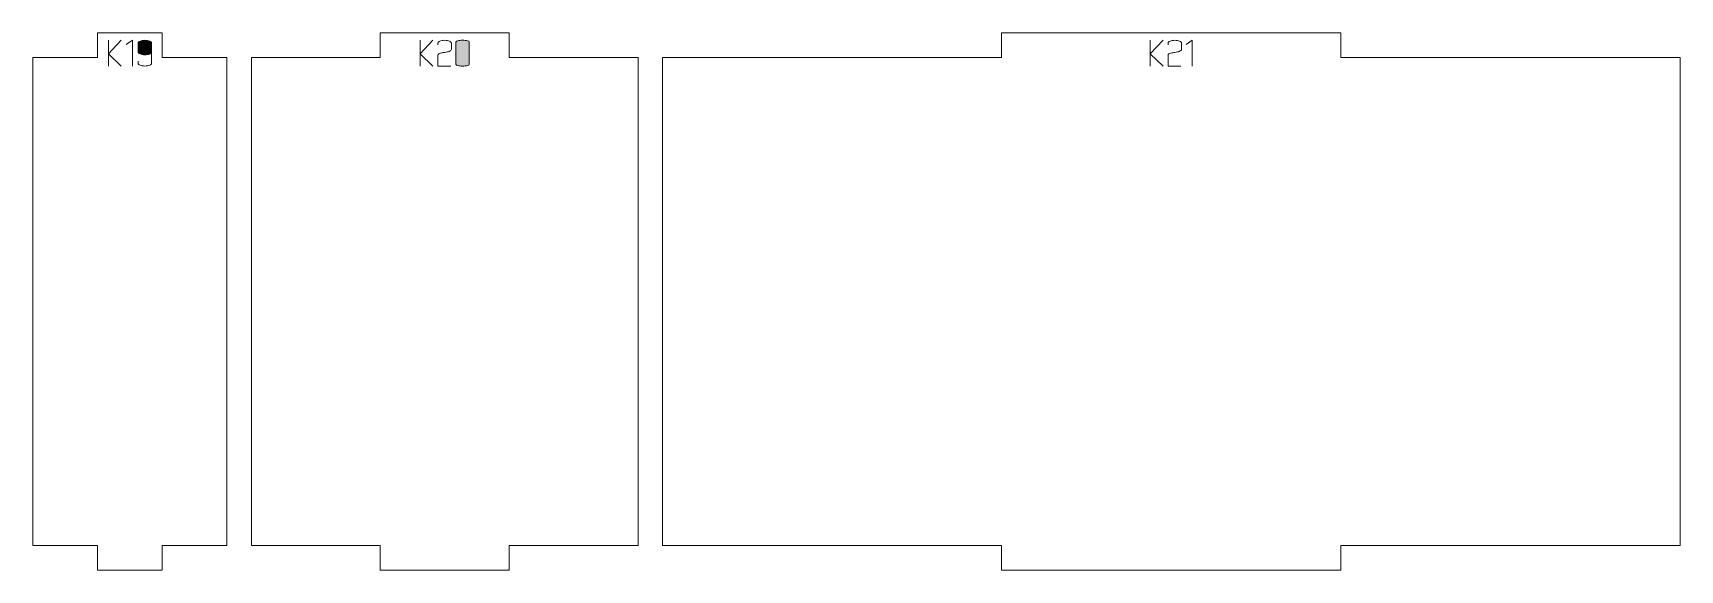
# Model space of a CAD drawing. Header units: centimetres. Extents: x -249 to 275, y -506 to 461.
# Drawn here: x -121.09 to -100.84, y -339.21 to -332.61 of the extents above; entities that cross this region are included whole.
import ezdxf

# ---------------------------------------------------------------- set-up
doc = ezdxf.new("R2010")
doc.units = ezdxf.units.CM
doc.header["$MEASUREMENT"] = 0
doc.layers.add('Capa 1', color=7, linetype='Continuous')

msp = doc.modelspace()

# ---------------------------------------------------------------- hatches: boundary and pattern name
at = {"layer": 'Capa 1', "true_color": 0x3e4095}
h = msp.add_hatch(color=175, dxfattribs=at)
edge = h.paths.add_edge_path()
edge.add_spline(control_points=[(-120.00838, -333.01508), (-120.00838, -333.01508), (-120.16706, -332.86328), (-120.16706, -332.86328), (-120.16706, -332.86328), (-120.16706, -333.01508), (-120.16706, -333.01508), (-120.16706, -333.01508), (-120.16706, -332.69864), (-120.16706, -332.69864), (-120.16706, -332.69864), (-120.16706, -332.86328), (-120.16706, -332.86328), (-120.16706, -332.86328), (-120.00838, -332.69864), (-120.00838, -332.69864), (-120.00838, -332.69864), (-120.16706, -332.86328), (-120.16706, -332.86328), (-120.16706, -332.86328), (-120.00838, -333.01508), (-120.00838, -333.01508)], knot_values=[0, 0, 0, 0, 0.14285714, 0.14285714, 0.14285714, 0.28571429, 0.28571429, 0.28571429, 0.42857143, 0.42857143, 0.42857143, 0.57142857, 0.57142857, 0.57142857, 0.71428571, 0.71428571, 0.71428571, 0.85714286, 0.85714286, 0.85714286, 1, 1, 1, 1], degree=3, periodic=1)
h = msp.add_hatch(color=175, dxfattribs=at)
edge = h.paths.add_edge_path()
edge.add_spline(control_points=[(-119.8708, -332.69818), (-119.8708, -332.69818), (-119.94693, -332.75092), (-119.94693, -332.75092), (-119.94693, -332.75092), (-119.8708, -332.69818), (-119.8708, -332.69818), (-119.8708, -332.69818), (-119.8708, -333.01508), (-119.8708, -333.01508), (-119.8708, -333.01508), (-119.8708, -332.69818), (-119.8708, -332.69818)], knot_values=[0, 0, 0, 0, 0.25, 0.25, 0.25, 0.5, 0.5, 0.5, 0.75, 0.75, 0.75, 1, 1, 1, 1], degree=3, periodic=1)
h = msp.add_hatch(color=175, dxfattribs=at)
edge = h.paths.add_edge_path()
edge.add_spline(control_points=[(-119.80017, -332.84127), (-119.80017, -332.85105), (-119.7923, -332.85938), (-119.77655, -332.86626), (-119.76081, -332.87314), (-119.74116, -332.87658), (-119.71762, -332.87658), (-119.69438, -332.87719), (-119.67482, -332.87436), (-119.65892, -332.8681), (-119.64302, -332.86183), (-119.63507, -332.85288), (-119.63507, -332.84127), (-119.63507, -332.84127), (-119.63507, -332.73395), (-119.63507, -332.73395), (-119.63507, -332.72417), (-119.64294, -332.71584), (-119.65869, -332.70896), (-119.67443, -332.70208), (-119.69408, -332.69864), (-119.71762, -332.69864), (-119.74116, -332.69864), (-119.76081, -332.70208), (-119.77655, -332.70896), (-119.7923, -332.71584), (-119.80017, -332.72417), (-119.80017, -332.73395), (-119.80017, -332.73395), (-119.80017, -332.84127), (-119.80017, -332.84127)], knot_values=[0, 0, 0, 0, 0.1, 0.1, 0.1, 0.2, 0.2, 0.2, 0.3, 0.3, 0.3, 0.4, 0.4, 0.4, 0.5, 0.5, 0.5, 0.6, 0.6, 0.6, 0.7, 0.7, 0.7, 0.8, 0.8, 0.8, 0.9, 0.9, 0.9, 1, 1, 1, 1], degree=3, periodic=1)
h = msp.add_hatch(color=175, dxfattribs=at)
edge = h.paths.add_edge_path()
edge.add_spline(control_points=[(-119.71762, -333.01508), (-119.74116, -333.01508), (-119.76081, -333.01164), (-119.77655, -333.00476), (-119.7923, -332.99788), (-119.80017, -332.98955), (-119.80017, -332.97977), (-119.80017, -332.97977), (-119.80017, -332.95454), (-119.80017, -332.95454), (-119.80017, -332.95454), (-119.80017, -332.97977), (-119.80017, -332.97977), (-119.80017, -332.98955), (-119.7923, -332.99788), (-119.77655, -333.00476), (-119.76081, -333.01164), (-119.74116, -333.01508), (-119.71762, -333.01508), (-119.69408, -333.01508), (-119.67443, -333.01164), (-119.65869, -333.00476), (-119.64294, -332.99788), (-119.63507, -332.98955), (-119.63507, -332.97977), (-119.63507, -332.97977), (-119.63507, -332.84127), (-119.63507, -332.84127), (-119.63507, -332.85288), (-119.64302, -332.86183), (-119.65892, -332.8681), (-119.67482, -332.87436), (-119.69438, -332.87719), (-119.71762, -332.87658), (-119.74116, -332.87658), (-119.76081, -332.87314), (-119.77655, -332.86626), (-119.7923, -332.85938), (-119.80017, -332.85105), (-119.80017, -332.84127), (-119.80017, -332.84127), (-119.80017, -332.73395), (-119.80017, -332.73395), (-119.80017, -332.72417), (-119.7923, -332.71584), (-119.77655, -332.70896), (-119.76081, -332.70208), (-119.74116, -332.69864), (-119.71762, -332.69864), (-119.69408, -332.69864), (-119.67443, -332.70208), (-119.65869, -332.70896), (-119.64294, -332.71584), (-119.63507, -332.72417), (-119.63507, -332.73395), (-119.63507, -332.73395), (-119.63507, -332.84127), (-119.63507, -332.84127), (-119.63507, -332.84127), (-119.63507, -332.97977), (-119.63507, -332.97977), (-119.63507, -332.98955), (-119.64294, -332.99788), (-119.65869, -333.00476), (-119.67443, -333.01164), (-119.69408, -333.01508), (-119.71762, -333.01508)], knot_values=[0, 0, 0, 0, 0.04545455, 0.04545455, 0.04545455, 0.09090909, 0.09090909, 0.09090909, 0.13636364, 0.13636364, 0.13636364, 0.18181818, 0.18181818, 0.18181818, 0.22727273, 0.22727273, 0.22727273, 0.27272727, 0.27272727, 0.27272727, 0.31818182, 0.31818182, 0.31818182, 0.36363636, 0.36363636, 0.36363636, 0.40909091, 0.40909091, 0.40909091, 0.45454545, 0.45454545, 0.45454545, 0.5, 0.5, 0.5, 0.54545455, 0.54545455, 0.54545455, 0.59090909, 0.59090909, 0.59090909, 0.63636364, 0.63636364, 0.63636364, 0.68181818, 0.68181818, 0.68181818, 0.72727273, 0.72727273, 0.72727273, 0.77272727, 0.77272727, 0.77272727, 0.81818182, 0.81818182, 0.81818182, 0.86363636, 0.86363636, 0.86363636, 0.90909091, 0.90909091, 0.90909091, 0.95454545, 0.95454545, 0.95454545, 1, 1, 1, 1], degree=3, periodic=1)
h = msp.add_hatch(color=175, dxfattribs=at)
edge = h.paths.add_edge_path()
edge.add_spline(control_points=[(-116.17435, -333.01508), (-116.17435, -333.01508), (-116.33303, -332.86328), (-116.33303, -332.86328), (-116.33303, -332.86328), (-116.33303, -333.01508), (-116.33303, -333.01508), (-116.33303, -333.01508), (-116.33303, -332.69864), (-116.33303, -332.69864), (-116.33303, -332.69864), (-116.33303, -332.86328), (-116.33303, -332.86328), (-116.33303, -332.86328), (-116.17435, -332.69864), (-116.17435, -332.69864), (-116.17435, -332.69864), (-116.33303, -332.86328), (-116.33303, -332.86328), (-116.33303, -332.86328), (-116.17435, -333.01508), (-116.17435, -333.01508)], knot_values=[0, 0, 0, 0, 0.14285714, 0.14285714, 0.14285714, 0.28571429, 0.28571429, 0.28571429, 0.42857143, 0.42857143, 0.42857143, 0.57142857, 0.57142857, 0.57142857, 0.71428571, 0.71428571, 0.71428571, 0.85714286, 0.85714286, 0.85714286, 1, 1, 1, 1], degree=3, periodic=1)
h = msp.add_hatch(color=175, dxfattribs=at)
edge = h.paths.add_edge_path()
edge.add_spline(control_points=[(-116.11336, -333.01508), (-116.11336, -333.01508), (-116.11336, -332.88254), (-116.11336, -332.88254), (-116.11244, -332.87062), (-116.10159, -332.86145), (-116.0808, -332.85503), (-116.07224, -332.85441), (-116.06406, -332.85342), (-116.05626, -332.85204), (-116.04847, -332.85067), (-116.04059, -332.84922), (-116.03264, -332.84769), (-116.01797, -332.84524), (-116.00673, -332.84325), (-115.99894, -332.84173), (-115.99114, -332.8402), (-115.98357, -332.83821), (-115.97623, -332.83576), (-115.95728, -332.82873), (-115.9478, -332.81971), (-115.9478, -332.80871), (-115.9478, -332.80871), (-115.9478, -332.73395), (-115.9478, -332.73395), (-115.9478, -332.72417), (-115.95567, -332.71584), (-115.97142, -332.70896), (-115.98716, -332.70208), (-116.00681, -332.69864), (-116.03035, -332.69864), (-116.05389, -332.69864), (-116.07354, -332.70208), (-116.08928, -332.70896), (-116.10503, -332.71584), (-116.1129, -332.72417), (-116.1129, -332.73395), (-116.1129, -332.73395), (-116.1129, -332.75642), (-116.1129, -332.75642), (-116.1129, -332.75642), (-116.1129, -332.73395), (-116.1129, -332.73395), (-116.1129, -332.72417), (-116.10503, -332.71584), (-116.08928, -332.70896), (-116.07354, -332.70208), (-116.05389, -332.69864), (-116.03035, -332.69864), (-116.00681, -332.69864), (-115.98716, -332.70208), (-115.97142, -332.70896), (-115.95567, -332.71584), (-115.9478, -332.72417), (-115.9478, -332.73395), (-115.9478, -332.73395), (-115.9478, -332.80871), (-115.9478, -332.80871), (-115.9478, -332.81971), (-115.95728, -332.82873), (-115.97623, -332.83576), (-115.98357, -332.83821), (-115.99114, -332.8402), (-115.99894, -332.84173), (-116.00673, -332.84325), (-116.01797, -332.84524), (-116.03264, -332.84769), (-116.04059, -332.84922), (-116.04847, -332.85067), (-116.05626, -332.85204), (-116.06406, -332.85342), (-116.07224, -332.85441), (-116.0808, -332.85503), (-116.10159, -332.86145), (-116.11244, -332.87062), (-116.11336, -332.88254), (-116.11336, -332.88254), (-116.11336, -333.01508), (-116.11336, -333.01508), (-116.11336, -333.01508), (-115.95651, -333.01508), (-115.95651, -333.01508), (-115.95651, -333.01508), (-116.11336, -333.01508), (-116.11336, -333.01508)], knot_values=[0, 0, 0, 0, 0.03571429, 0.03571429, 0.03571429, 0.07142857, 0.07142857, 0.07142857, 0.10714286, 0.10714286, 0.10714286, 0.14285714, 0.14285714, 0.14285714, 0.17857143, 0.17857143, 0.17857143, 0.21428571, 0.21428571, 0.21428571, 0.25, 0.25, 0.25, 0.28571429, 0.28571429, 0.28571429, 0.32142857, 0.32142857, 0.32142857, 0.35714286, 0.35714286, 0.35714286, 0.39285714, 0.39285714, 0.39285714, 0.42857143, 0.42857143, 0.42857143, 0.46428571, 0.46428571, 0.46428571, 0.5, 0.5, 0.5, 0.53571429, 0.53571429, 0.53571429, 0.57142857, 0.57142857, 0.57142857, 0.60714286, 0.60714286, 0.60714286, 0.64285714, 0.64285714, 0.64285714, 0.67857143, 0.67857143, 0.67857143, 0.71428571, 0.71428571, 0.71428571, 0.75, 0.75, 0.75, 0.78571429, 0.78571429, 0.78571429, 0.82142857, 0.82142857, 0.82142857, 0.85714286, 0.85714286, 0.85714286, 0.89285714, 0.89285714, 0.89285714, 0.92857143, 0.92857143, 0.92857143, 0.96428571, 0.96428571, 0.96428571, 1, 1, 1, 1], degree=3, periodic=1)
h = msp.add_hatch(color=175, dxfattribs=at)
edge = h.paths.add_edge_path()
edge.add_spline(control_points=[(-115.89277, -332.99123), (-115.89277, -333.00102), (-115.8849, -333.00744), (-115.86915, -333.01049), (-115.85341, -333.01355), (-115.83376, -333.01508), (-115.81022, -333.01508), (-115.78668, -333.01508), (-115.76703, -333.01355), (-115.75129, -333.01049), (-115.73554, -333.00744), (-115.72767, -333.00102), (-115.72767, -332.99123), (-115.72767, -332.99123), (-115.72767, -332.72295), (-115.72767, -332.72295), (-115.72767, -332.71316), (-115.73554, -332.70666), (-115.75129, -332.70345), (-115.76703, -332.70024), (-115.78668, -332.69864), (-115.81022, -332.69864), (-115.83376, -332.69864), (-115.85341, -332.70024), (-115.86915, -332.70345), (-115.8849, -332.70666), (-115.89277, -332.71316), (-115.89277, -332.72295), (-115.89277, -332.72295), (-115.89277, -332.99123), (-115.89277, -332.99123)], knot_values=[0, 0, 0, 0, 0.1, 0.1, 0.1, 0.2, 0.2, 0.2, 0.3, 0.3, 0.3, 0.4, 0.4, 0.4, 0.5, 0.5, 0.5, 0.6, 0.6, 0.6, 0.7, 0.7, 0.7, 0.8, 0.8, 0.8, 0.9, 0.9, 0.9, 1, 1, 1, 1], degree=3, periodic=1)
h = msp.add_hatch(color=175, dxfattribs=at)
edge = h.paths.add_edge_path()
edge.add_spline(control_points=[(-115.72767, -332.99123), (-115.72767, -333.00102), (-115.73554, -333.00744), (-115.75129, -333.01049), (-115.76703, -333.01355), (-115.78668, -333.01508), (-115.81022, -333.01508), (-115.83376, -333.01508), (-115.85341, -333.01355), (-115.86915, -333.01049), (-115.8849, -333.00744), (-115.89277, -333.00102), (-115.89277, -332.99123), (-115.89277, -332.99123), (-115.89277, -332.72295), (-115.89277, -332.72295), (-115.89277, -332.71316), (-115.8849, -332.70666), (-115.86915, -332.70345), (-115.85341, -332.70024), (-115.83376, -332.69864), (-115.81022, -332.69864), (-115.78668, -332.69864), (-115.76703, -332.70024), (-115.75129, -332.70345), (-115.73554, -332.70666), (-115.72767, -332.71316), (-115.72767, -332.72295), (-115.72767, -332.72295), (-115.72767, -332.99123), (-115.72767, -332.99123)], knot_values=[0, 0, 0, 0, 0.1, 0.1, 0.1, 0.2, 0.2, 0.2, 0.3, 0.3, 0.3, 0.4, 0.4, 0.4, 0.5, 0.5, 0.5, 0.6, 0.6, 0.6, 0.7, 0.7, 0.7, 0.8, 0.8, 0.8, 0.9, 0.9, 0.9, 1, 1, 1, 1], degree=3, periodic=1)
h = msp.add_hatch(color=175, dxfattribs=at)
edge = h.paths.add_edge_path()
edge.add_spline(control_points=[(-107.19457, -333.01508), (-107.19457, -333.01508), (-107.35325, -332.86328), (-107.35325, -332.86328), (-107.35325, -332.86328), (-107.35325, -333.01508), (-107.35325, -333.01508), (-107.35325, -333.01508), (-107.35325, -332.69864), (-107.35325, -332.69864), (-107.35325, -332.69864), (-107.35325, -332.86328), (-107.35325, -332.86328), (-107.35325, -332.86328), (-107.19457, -332.69864), (-107.19457, -332.69864), (-107.19457, -332.69864), (-107.35325, -332.86328), (-107.35325, -332.86328), (-107.35325, -332.86328), (-107.19457, -333.01508), (-107.19457, -333.01508)], knot_values=[0, 0, 0, 0, 0.14285714, 0.14285714, 0.14285714, 0.28571429, 0.28571429, 0.28571429, 0.42857143, 0.42857143, 0.42857143, 0.57142857, 0.57142857, 0.57142857, 0.71428571, 0.71428571, 0.71428571, 0.85714286, 0.85714286, 0.85714286, 1, 1, 1, 1], degree=3, periodic=1)
h = msp.add_hatch(color=175, dxfattribs=at)
edge = h.paths.add_edge_path()
edge.add_spline(control_points=[(-107.13358, -333.01508), (-107.13358, -333.01508), (-107.13358, -332.88254), (-107.13358, -332.88254), (-107.13266, -332.87062), (-107.12181, -332.86145), (-107.10102, -332.85503), (-107.09246, -332.85441), (-107.08428, -332.85342), (-107.07648, -332.85204), (-107.06869, -332.85067), (-107.06081, -332.84922), (-107.05286, -332.84769), (-107.03819, -332.84524), (-107.02695, -332.84325), (-107.01916, -332.84173), (-107.01136, -332.8402), (-107.00379, -332.83821), (-106.99645, -332.83576), (-106.9775, -332.82873), (-106.96802, -332.81971), (-106.96802, -332.80871), (-106.96802, -332.80871), (-106.96802, -332.73395), (-106.96802, -332.73395), (-106.96802, -332.72417), (-106.97589, -332.71584), (-106.99164, -332.70896), (-107.00738, -332.70208), (-107.02703, -332.69864), (-107.05057, -332.69864), (-107.07411, -332.69864), (-107.09376, -332.70208), (-107.1095, -332.70896), (-107.12525, -332.71584), (-107.13312, -332.72417), (-107.13312, -332.73395), (-107.13312, -332.73395), (-107.13312, -332.75642), (-107.13312, -332.75642), (-107.13312, -332.75642), (-107.13312, -332.73395), (-107.13312, -332.73395), (-107.13312, -332.72417), (-107.12525, -332.71584), (-107.1095, -332.70896), (-107.09376, -332.70208), (-107.07411, -332.69864), (-107.05057, -332.69864), (-107.02703, -332.69864), (-107.00738, -332.70208), (-106.99164, -332.70896), (-106.97589, -332.71584), (-106.96802, -332.72417), (-106.96802, -332.73395), (-106.96802, -332.73395), (-106.96802, -332.80871), (-106.96802, -332.80871), (-106.96802, -332.81971), (-106.9775, -332.82873), (-106.99645, -332.83576), (-107.00379, -332.83821), (-107.01136, -332.8402), (-107.01916, -332.84173), (-107.02695, -332.84325), (-107.03819, -332.84524), (-107.05286, -332.84769), (-107.06081, -332.84922), (-107.06869, -332.85067), (-107.07648, -332.85204), (-107.08428, -332.85342), (-107.09246, -332.85441), (-107.10102, -332.85503), (-107.12181, -332.86145), (-107.13266, -332.87062), (-107.13358, -332.88254), (-107.13358, -332.88254), (-107.13358, -333.01508), (-107.13358, -333.01508), (-107.13358, -333.01508), (-106.97673, -333.01508), (-106.97673, -333.01508), (-106.97673, -333.01508), (-107.13358, -333.01508), (-107.13358, -333.01508)], knot_values=[0, 0, 0, 0, 0.03571429, 0.03571429, 0.03571429, 0.07142857, 0.07142857, 0.07142857, 0.10714286, 0.10714286, 0.10714286, 0.14285714, 0.14285714, 0.14285714, 0.17857143, 0.17857143, 0.17857143, 0.21428571, 0.21428571, 0.21428571, 0.25, 0.25, 0.25, 0.28571429, 0.28571429, 0.28571429, 0.32142857, 0.32142857, 0.32142857, 0.35714286, 0.35714286, 0.35714286, 0.39285714, 0.39285714, 0.39285714, 0.42857143, 0.42857143, 0.42857143, 0.46428571, 0.46428571, 0.46428571, 0.5, 0.5, 0.5, 0.53571429, 0.53571429, 0.53571429, 0.57142857, 0.57142857, 0.57142857, 0.60714286, 0.60714286, 0.60714286, 0.64285714, 0.64285714, 0.64285714, 0.67857143, 0.67857143, 0.67857143, 0.71428571, 0.71428571, 0.71428571, 0.75, 0.75, 0.75, 0.78571429, 0.78571429, 0.78571429, 0.82142857, 0.82142857, 0.82142857, 0.85714286, 0.85714286, 0.85714286, 0.89285714, 0.89285714, 0.89285714, 0.92857143, 0.92857143, 0.92857143, 0.96428571, 0.96428571, 0.96428571, 1, 1, 1, 1], degree=3, periodic=1)
h = msp.add_hatch(color=175, dxfattribs=at)
edge = h.paths.add_edge_path()
edge.add_spline(control_points=[(-106.83686, -332.69818), (-106.83686, -332.69818), (-106.91299, -332.75092), (-106.91299, -332.75092), (-106.91299, -332.75092), (-106.83686, -332.69818), (-106.83686, -332.69818), (-106.83686, -332.69818), (-106.83686, -333.01508), (-106.83686, -333.01508), (-106.83686, -333.01508), (-106.83686, -332.69818), (-106.83686, -332.69818)], knot_values=[0, 0, 0, 0, 0.25, 0.25, 0.25, 0.5, 0.5, 0.5, 0.75, 0.75, 0.75, 1, 1, 1, 1], degree=3, periodic=1)

# ---------------------------------------------------------------- linework, layer by layer
at = {"layer": 'Capa 1', "color": 240, "lineweight": 9}
for points in [[(-121.09438, -332.90868), (-121.09438, -332.90868), (-121.09438, -338.90868), (-121.09438, -338.90868), (-121.09438, -338.90868), (-120.29884, -338.90868), (-120.29884, -338.90868), (-120.29884, -338.90868), (-120.29884, -339.20868), (-120.29884, -339.20868), (-120.29884, -339.20868), (-119.5033, -339.20868), (-119.5033, -339.20868), (-119.5033, -339.20868), (-119.5033, -338.90868), (-119.5033, -338.90868), (-119.5033, -338.90868), (-118.70776, -338.90868), (-118.70776, -338.90868), (-118.70776, -338.90868), (-118.70776, -332.90868), (-118.70776, -332.90868), (-118.70776, -332.90868), (-119.5033, -332.90868), (-119.5033, -332.90868), (-119.5033, -332.90868), (-119.5033, -332.60868), (-119.5033, -332.60868), (-119.5033, -332.60868), (-120.29884, -332.60868), (-120.29884, -332.60868), (-120.29884, -332.60868), (-120.29884, -332.90868), (-120.29884, -332.90868), (-120.29884, -332.90868), (-121.09438, -332.90868), (-121.09438, -332.90868)], [(-118.40776, -332.90868), (-118.40776, -332.90868), (-118.40776, -338.90868), (-118.40776, -338.90868), (-118.40776, -338.90868), (-116.82281, -338.90868), (-116.82281, -338.90868), (-116.82281, -338.90868), (-116.82281, -339.20868), (-116.82281, -339.20868), (-116.82281, -339.20868), (-115.23787, -339.20868), (-115.23787, -339.20868), (-115.23787, -339.20868), (-115.23787, -338.90868), (-115.23787, -338.90868), (-115.23787, -338.90868), (-113.65293, -338.90868), (-113.65293, -338.90868), (-113.65293, -338.90868), (-113.65293, -332.90868), (-113.65293, -332.90868), (-113.65293, -332.90868), (-115.23787, -332.90868), (-115.23787, -332.90868), (-115.23787, -332.90868), (-115.23787, -332.60868), (-115.23787, -332.60868), (-115.23787, -332.60868), (-116.82281, -332.60868), (-116.82281, -332.60868), (-116.82281, -332.60868), (-116.82281, -332.90868), (-116.82281, -332.90868), (-116.82281, -332.90868), (-118.40776, -332.90868), (-118.40776, -332.90868)], [(-113.35293, -332.90868), (-113.35293, -332.90868), (-113.35293, -338.90868), (-113.35293, -338.90868), (-113.35293, -338.90868), (-109.18101, -338.90868), (-109.18101, -338.90868), (-109.18101, -338.90868), (-109.18101, -339.20868), (-109.18101, -339.20868), (-109.18101, -339.20868), (-105.0091, -339.20868), (-105.0091, -339.20868), (-105.0091, -339.20868), (-105.0091, -338.90868), (-105.0091, -338.90868), (-105.0091, -338.90868), (-100.83719, -338.90868), (-100.83719, -338.90868), (-100.83719, -338.90868), (-100.83719, -332.90868), (-100.83719, -332.90868), (-100.83719, -332.90868), (-105.0091, -332.90868), (-105.0091, -332.90868), (-105.0091, -332.90868), (-105.0091, -332.60868), (-105.0091, -332.60868), (-105.0091, -332.60868), (-109.18101, -332.60868), (-109.18101, -332.60868), (-109.18101, -332.60868), (-109.18101, -332.90868), (-109.18101, -332.90868), (-109.18101, -332.90868), (-113.35293, -332.90868), (-113.35293, -332.90868)]]:
    msp.add_open_spline(points, degree=3, knots=[0, 0, 0, 0, 0.08333333, 0.08333333, 0.08333333, 0.16666667, 0.16666667, 0.16666667, 0.25, 0.25, 0.25, 0.33333333, 0.33333333, 0.33333333, 0.41666667, 0.41666667, 0.41666667, 0.5, 0.5, 0.5, 0.58333333, 0.58333333, 0.58333333, 0.66666667, 0.66666667, 0.66666667, 0.75, 0.75, 0.75, 0.83333333, 0.83333333, 0.83333333, 0.91666667, 0.91666667, 0.91666667, 1, 1, 1, 1], dxfattribs=at)
at = {"layer": 'Capa 1', "color": 114, "lineweight": 9}
for points, knots in [([(-120.00838, -333.01508), (-120.00838, -333.01508), (-120.16706, -332.86328), (-120.16706, -332.86328), (-120.16706, -332.86328), (-120.16706, -333.01508), (-120.16706, -333.01508), (-120.16706, -333.01508), (-120.16706, -332.69864), (-120.16706, -332.69864), (-120.16706, -332.69864), (-120.16706, -332.86328), (-120.16706, -332.86328), (-120.16706, -332.86328), (-120.00838, -332.69864), (-120.00838, -332.69864), (-120.00838, -332.69864), (-120.16706, -332.86328), (-120.16706, -332.86328), (-120.16706, -332.86328), (-120.00838, -333.01508), (-120.00838, -333.01508)], [0, 0, 0, 0, 0.14285714, 0.14285714, 0.14285714, 0.28571429, 0.28571429, 0.28571429, 0.42857143, 0.42857143, 0.42857143, 0.57142857, 0.57142857, 0.57142857, 0.71428571, 0.71428571, 0.71428571, 0.85714286, 0.85714286, 0.85714286, 1, 1, 1, 1]), ([(-119.8708, -332.69818), (-119.8708, -332.69818), (-119.94693, -332.75092), (-119.94693, -332.75092), (-119.94693, -332.75092), (-119.8708, -332.69818), (-119.8708, -332.69818), (-119.8708, -332.69818), (-119.8708, -333.01508), (-119.8708, -333.01508), (-119.8708, -333.01508), (-119.8708, -332.69818), (-119.8708, -332.69818)], [0, 0, 0, 0, 0.25, 0.25, 0.25, 0.5, 0.5, 0.5, 0.75, 0.75, 0.75, 1, 1, 1, 1]), ([(-119.80017, -332.84127), (-119.80017, -332.85105), (-119.7923, -332.85938), (-119.77655, -332.86626), (-119.76081, -332.87314), (-119.74116, -332.87658), (-119.71762, -332.87658), (-119.69438, -332.87719), (-119.67482, -332.87436), (-119.65892, -332.8681), (-119.64302, -332.86183), (-119.63507, -332.85288), (-119.63507, -332.84127), (-119.63507, -332.84127), (-119.63507, -332.73395), (-119.63507, -332.73395), (-119.63507, -332.72417), (-119.64294, -332.71584), (-119.65869, -332.70896), (-119.67443, -332.70208), (-119.69408, -332.69864), (-119.71762, -332.69864), (-119.74116, -332.69864), (-119.76081, -332.70208), (-119.77655, -332.70896), (-119.7923, -332.71584), (-119.80017, -332.72417), (-119.80017, -332.73395), (-119.80017, -332.73395), (-119.80017, -332.84127), (-119.80017, -332.84127)], [0, 0, 0, 0, 0.1, 0.1, 0.1, 0.2, 0.2, 0.2, 0.3, 0.3, 0.3, 0.4, 0.4, 0.4, 0.5, 0.5, 0.5, 0.6, 0.6, 0.6, 0.7, 0.7, 0.7, 0.8, 0.8, 0.8, 0.9, 0.9, 0.9, 1, 1, 1, 1]), ([(-119.71762, -333.01508), (-119.74116, -333.01508), (-119.76081, -333.01164), (-119.77655, -333.00476), (-119.7923, -332.99788), (-119.80017, -332.98955), (-119.80017, -332.97977), (-119.80017, -332.97977), (-119.80017, -332.95454), (-119.80017, -332.95454), (-119.80017, -332.95454), (-119.80017, -332.97977), (-119.80017, -332.97977), (-119.80017, -332.98955), (-119.7923, -332.99788), (-119.77655, -333.00476), (-119.76081, -333.01164), (-119.74116, -333.01508), (-119.71762, -333.01508), (-119.69408, -333.01508), (-119.67443, -333.01164), (-119.65869, -333.00476), (-119.64294, -332.99788), (-119.63507, -332.98955), (-119.63507, -332.97977), (-119.63507, -332.97977), (-119.63507, -332.84127), (-119.63507, -332.84127), (-119.63507, -332.85288), (-119.64302, -332.86183), (-119.65892, -332.8681), (-119.67482, -332.87436), (-119.69438, -332.87719), (-119.71762, -332.87658), (-119.74116, -332.87658), (-119.76081, -332.87314), (-119.77655, -332.86626), (-119.7923, -332.85938), (-119.80017, -332.85105), (-119.80017, -332.84127), (-119.80017, -332.84127), (-119.80017, -332.73395), (-119.80017, -332.73395), (-119.80017, -332.72417), (-119.7923, -332.71584), (-119.77655, -332.70896), (-119.76081, -332.70208), (-119.74116, -332.69864), (-119.71762, -332.69864), (-119.69408, -332.69864), (-119.67443, -332.70208), (-119.65869, -332.70896), (-119.64294, -332.71584), (-119.63507, -332.72417), (-119.63507, -332.73395), (-119.63507, -332.73395), (-119.63507, -332.84127), (-119.63507, -332.84127), (-119.63507, -332.84127), (-119.63507, -332.97977), (-119.63507, -332.97977), (-119.63507, -332.98955), (-119.64294, -332.99788), (-119.65869, -333.00476), (-119.67443, -333.01164), (-119.69408, -333.01508), (-119.71762, -333.01508)], [0, 0, 0, 0, 0.04545455, 0.04545455, 0.04545455, 0.09090909, 0.09090909, 0.09090909, 0.13636364, 0.13636364, 0.13636364, 0.18181818, 0.18181818, 0.18181818, 0.22727273, 0.22727273, 0.22727273, 0.27272727, 0.27272727, 0.27272727, 0.31818182, 0.31818182, 0.31818182, 0.36363636, 0.36363636, 0.36363636, 0.40909091, 0.40909091, 0.40909091, 0.45454545, 0.45454545, 0.45454545, 0.5, 0.5, 0.5, 0.54545455, 0.54545455, 0.54545455, 0.59090909, 0.59090909, 0.59090909, 0.63636364, 0.63636364, 0.63636364, 0.68181818, 0.68181818, 0.68181818, 0.72727273, 0.72727273, 0.72727273, 0.77272727, 0.77272727, 0.77272727, 0.81818182, 0.81818182, 0.81818182, 0.86363636, 0.86363636, 0.86363636, 0.90909091, 0.90909091, 0.90909091, 0.95454545, 0.95454545, 0.95454545, 1, 1, 1, 1]), ([(-116.17435, -333.01508), (-116.17435, -333.01508), (-116.33303, -332.86328), (-116.33303, -332.86328), (-116.33303, -332.86328), (-116.33303, -333.01508), (-116.33303, -333.01508), (-116.33303, -333.01508), (-116.33303, -332.69864), (-116.33303, -332.69864), (-116.33303, -332.69864), (-116.33303, -332.86328), (-116.33303, -332.86328), (-116.33303, -332.86328), (-116.17435, -332.69864), (-116.17435, -332.69864), (-116.17435, -332.69864), (-116.33303, -332.86328), (-116.33303, -332.86328), (-116.33303, -332.86328), (-116.17435, -333.01508), (-116.17435, -333.01508)], [0, 0, 0, 0, 0.14285714, 0.14285714, 0.14285714, 0.28571429, 0.28571429, 0.28571429, 0.42857143, 0.42857143, 0.42857143, 0.57142857, 0.57142857, 0.57142857, 0.71428571, 0.71428571, 0.71428571, 0.85714286, 0.85714286, 0.85714286, 1, 1, 1, 1]), ([(-116.11336, -333.01508), (-116.11336, -333.01508), (-116.11336, -332.88254), (-116.11336, -332.88254), (-116.11244, -332.87062), (-116.10159, -332.86145), (-116.0808, -332.85503), (-116.07224, -332.85441), (-116.06406, -332.85342), (-116.05626, -332.85204), (-116.04847, -332.85067), (-116.04059, -332.84922), (-116.03264, -332.84769), (-116.01797, -332.84524), (-116.00673, -332.84325), (-115.99894, -332.84173), (-115.99114, -332.8402), (-115.98357, -332.83821), (-115.97623, -332.83576), (-115.95728, -332.82873), (-115.9478, -332.81971), (-115.9478, -332.80871), (-115.9478, -332.80871), (-115.9478, -332.73395), (-115.9478, -332.73395), (-115.9478, -332.72417), (-115.95567, -332.71584), (-115.97142, -332.70896), (-115.98716, -332.70208), (-116.00681, -332.69864), (-116.03035, -332.69864), (-116.05389, -332.69864), (-116.07354, -332.70208), (-116.08928, -332.70896), (-116.10503, -332.71584), (-116.1129, -332.72417), (-116.1129, -332.73395), (-116.1129, -332.73395), (-116.1129, -332.75642), (-116.1129, -332.75642), (-116.1129, -332.75642), (-116.1129, -332.73395), (-116.1129, -332.73395), (-116.1129, -332.72417), (-116.10503, -332.71584), (-116.08928, -332.70896), (-116.07354, -332.70208), (-116.05389, -332.69864), (-116.03035, -332.69864), (-116.00681, -332.69864), (-115.98716, -332.70208), (-115.97142, -332.70896), (-115.95567, -332.71584), (-115.9478, -332.72417), (-115.9478, -332.73395), (-115.9478, -332.73395), (-115.9478, -332.80871), (-115.9478, -332.80871), (-115.9478, -332.81971), (-115.95728, -332.82873), (-115.97623, -332.83576), (-115.98357, -332.83821), (-115.99114, -332.8402), (-115.99894, -332.84173), (-116.00673, -332.84325), (-116.01797, -332.84524), (-116.03264, -332.84769), (-116.04059, -332.84922), (-116.04847, -332.85067), (-116.05626, -332.85204), (-116.06406, -332.85342), (-116.07224, -332.85441), (-116.0808, -332.85503), (-116.10159, -332.86145), (-116.11244, -332.87062), (-116.11336, -332.88254), (-116.11336, -332.88254), (-116.11336, -333.01508), (-116.11336, -333.01508), (-116.11336, -333.01508), (-115.95651, -333.01508), (-115.95651, -333.01508), (-115.95651, -333.01508), (-116.11336, -333.01508), (-116.11336, -333.01508)], [0, 0, 0, 0, 0.03571429, 0.03571429, 0.03571429, 0.07142857, 0.07142857, 0.07142857, 0.10714286, 0.10714286, 0.10714286, 0.14285714, 0.14285714, 0.14285714, 0.17857143, 0.17857143, 0.17857143, 0.21428571, 0.21428571, 0.21428571, 0.25, 0.25, 0.25, 0.28571429, 0.28571429, 0.28571429, 0.32142857, 0.32142857, 0.32142857, 0.35714286, 0.35714286, 0.35714286, 0.39285714, 0.39285714, 0.39285714, 0.42857143, 0.42857143, 0.42857143, 0.46428571, 0.46428571, 0.46428571, 0.5, 0.5, 0.5, 0.53571429, 0.53571429, 0.53571429, 0.57142857, 0.57142857, 0.57142857, 0.60714286, 0.60714286, 0.60714286, 0.64285714, 0.64285714, 0.64285714, 0.67857143, 0.67857143, 0.67857143, 0.71428571, 0.71428571, 0.71428571, 0.75, 0.75, 0.75, 0.78571429, 0.78571429, 0.78571429, 0.82142857, 0.82142857, 0.82142857, 0.85714286, 0.85714286, 0.85714286, 0.89285714, 0.89285714, 0.89285714, 0.92857143, 0.92857143, 0.92857143, 0.96428571, 0.96428571, 0.96428571, 1, 1, 1, 1]), ([(-115.89277, -332.99123), (-115.89277, -333.00102), (-115.8849, -333.00744), (-115.86915, -333.01049), (-115.85341, -333.01355), (-115.83376, -333.01508), (-115.81022, -333.01508), (-115.78668, -333.01508), (-115.76703, -333.01355), (-115.75129, -333.01049), (-115.73554, -333.00744), (-115.72767, -333.00102), (-115.72767, -332.99123), (-115.72767, -332.99123), (-115.72767, -332.72295), (-115.72767, -332.72295), (-115.72767, -332.71316), (-115.73554, -332.70666), (-115.75129, -332.70345), (-115.76703, -332.70024), (-115.78668, -332.69864), (-115.81022, -332.69864), (-115.83376, -332.69864), (-115.85341, -332.70024), (-115.86915, -332.70345), (-115.8849, -332.70666), (-115.89277, -332.71316), (-115.89277, -332.72295), (-115.89277, -332.72295), (-115.89277, -332.99123), (-115.89277, -332.99123)], [0, 0, 0, 0, 0.1, 0.1, 0.1, 0.2, 0.2, 0.2, 0.3, 0.3, 0.3, 0.4, 0.4, 0.4, 0.5, 0.5, 0.5, 0.6, 0.6, 0.6, 0.7, 0.7, 0.7, 0.8, 0.8, 0.8, 0.9, 0.9, 0.9, 1, 1, 1, 1]), ([(-115.72767, -332.99123), (-115.72767, -333.00102), (-115.73554, -333.00744), (-115.75129, -333.01049), (-115.76703, -333.01355), (-115.78668, -333.01508), (-115.81022, -333.01508), (-115.83376, -333.01508), (-115.85341, -333.01355), (-115.86915, -333.01049), (-115.8849, -333.00744), (-115.89277, -333.00102), (-115.89277, -332.99123), (-115.89277, -332.99123), (-115.89277, -332.72295), (-115.89277, -332.72295), (-115.89277, -332.71316), (-115.8849, -332.70666), (-115.86915, -332.70345), (-115.85341, -332.70024), (-115.83376, -332.69864), (-115.81022, -332.69864), (-115.78668, -332.69864), (-115.76703, -332.70024), (-115.75129, -332.70345), (-115.73554, -332.70666), (-115.72767, -332.71316), (-115.72767, -332.72295), (-115.72767, -332.72295), (-115.72767, -332.99123), (-115.72767, -332.99123)], [0, 0, 0, 0, 0.1, 0.1, 0.1, 0.2, 0.2, 0.2, 0.3, 0.3, 0.3, 0.4, 0.4, 0.4, 0.5, 0.5, 0.5, 0.6, 0.6, 0.6, 0.7, 0.7, 0.7, 0.8, 0.8, 0.8, 0.9, 0.9, 0.9, 1, 1, 1, 1]), ([(-107.19457, -333.01508), (-107.19457, -333.01508), (-107.35325, -332.86328), (-107.35325, -332.86328), (-107.35325, -332.86328), (-107.35325, -333.01508), (-107.35325, -333.01508), (-107.35325, -333.01508), (-107.35325, -332.69864), (-107.35325, -332.69864), (-107.35325, -332.69864), (-107.35325, -332.86328), (-107.35325, -332.86328), (-107.35325, -332.86328), (-107.19457, -332.69864), (-107.19457, -332.69864), (-107.19457, -332.69864), (-107.35325, -332.86328), (-107.35325, -332.86328), (-107.35325, -332.86328), (-107.19457, -333.01508), (-107.19457, -333.01508)], [0, 0, 0, 0, 0.14285714, 0.14285714, 0.14285714, 0.28571429, 0.28571429, 0.28571429, 0.42857143, 0.42857143, 0.42857143, 0.57142857, 0.57142857, 0.57142857, 0.71428571, 0.71428571, 0.71428571, 0.85714286, 0.85714286, 0.85714286, 1, 1, 1, 1]), ([(-107.13358, -333.01508), (-107.13358, -333.01508), (-107.13358, -332.88254), (-107.13358, -332.88254), (-107.13266, -332.87062), (-107.12181, -332.86145), (-107.10102, -332.85503), (-107.09246, -332.85441), (-107.08428, -332.85342), (-107.07648, -332.85204), (-107.06869, -332.85067), (-107.06081, -332.84922), (-107.05286, -332.84769), (-107.03819, -332.84524), (-107.02695, -332.84325), (-107.01916, -332.84173), (-107.01136, -332.8402), (-107.00379, -332.83821), (-106.99645, -332.83576), (-106.9775, -332.82873), (-106.96802, -332.81971), (-106.96802, -332.80871), (-106.96802, -332.80871), (-106.96802, -332.73395), (-106.96802, -332.73395), (-106.96802, -332.72417), (-106.97589, -332.71584), (-106.99164, -332.70896), (-107.00738, -332.70208), (-107.02703, -332.69864), (-107.05057, -332.69864), (-107.07411, -332.69864), (-107.09376, -332.70208), (-107.1095, -332.70896), (-107.12525, -332.71584), (-107.13312, -332.72417), (-107.13312, -332.73395), (-107.13312, -332.73395), (-107.13312, -332.75642), (-107.13312, -332.75642), (-107.13312, -332.75642), (-107.13312, -332.73395), (-107.13312, -332.73395), (-107.13312, -332.72417), (-107.12525, -332.71584), (-107.1095, -332.70896), (-107.09376, -332.70208), (-107.07411, -332.69864), (-107.05057, -332.69864), (-107.02703, -332.69864), (-107.00738, -332.70208), (-106.99164, -332.70896), (-106.97589, -332.71584), (-106.96802, -332.72417), (-106.96802, -332.73395), (-106.96802, -332.73395), (-106.96802, -332.80871), (-106.96802, -332.80871), (-106.96802, -332.81971), (-106.9775, -332.82873), (-106.99645, -332.83576), (-107.00379, -332.83821), (-107.01136, -332.8402), (-107.01916, -332.84173), (-107.02695, -332.84325), (-107.03819, -332.84524), (-107.05286, -332.84769), (-107.06081, -332.84922), (-107.06869, -332.85067), (-107.07648, -332.85204), (-107.08428, -332.85342), (-107.09246, -332.85441), (-107.10102, -332.85503), (-107.12181, -332.86145), (-107.13266, -332.87062), (-107.13358, -332.88254), (-107.13358, -332.88254), (-107.13358, -333.01508), (-107.13358, -333.01508), (-107.13358, -333.01508), (-106.97673, -333.01508), (-106.97673, -333.01508), (-106.97673, -333.01508), (-107.13358, -333.01508), (-107.13358, -333.01508)], [0, 0, 0, 0, 0.03571429, 0.03571429, 0.03571429, 0.07142857, 0.07142857, 0.07142857, 0.10714286, 0.10714286, 0.10714286, 0.14285714, 0.14285714, 0.14285714, 0.17857143, 0.17857143, 0.17857143, 0.21428571, 0.21428571, 0.21428571, 0.25, 0.25, 0.25, 0.28571429, 0.28571429, 0.28571429, 0.32142857, 0.32142857, 0.32142857, 0.35714286, 0.35714286, 0.35714286, 0.39285714, 0.39285714, 0.39285714, 0.42857143, 0.42857143, 0.42857143, 0.46428571, 0.46428571, 0.46428571, 0.5, 0.5, 0.5, 0.53571429, 0.53571429, 0.53571429, 0.57142857, 0.57142857, 0.57142857, 0.60714286, 0.60714286, 0.60714286, 0.64285714, 0.64285714, 0.64285714, 0.67857143, 0.67857143, 0.67857143, 0.71428571, 0.71428571, 0.71428571, 0.75, 0.75, 0.75, 0.78571429, 0.78571429, 0.78571429, 0.82142857, 0.82142857, 0.82142857, 0.85714286, 0.85714286, 0.85714286, 0.89285714, 0.89285714, 0.89285714, 0.92857143, 0.92857143, 0.92857143, 0.96428571, 0.96428571, 0.96428571, 1, 1, 1, 1]), ([(-106.83686, -332.69818), (-106.83686, -332.69818), (-106.91299, -332.75092), (-106.91299, -332.75092), (-106.91299, -332.75092), (-106.83686, -332.69818), (-106.83686, -332.69818), (-106.83686, -332.69818), (-106.83686, -333.01508), (-106.83686, -333.01508), (-106.83686, -333.01508), (-106.83686, -332.69818), (-106.83686, -332.69818)], [0, 0, 0, 0, 0.25, 0.25, 0.25, 0.5, 0.5, 0.5, 0.75, 0.75, 0.75, 1, 1, 1, 1])]:
    msp.add_open_spline(points, degree=3, knots=knots, dxfattribs=at)

doc.saveas('drawing.dxf')
